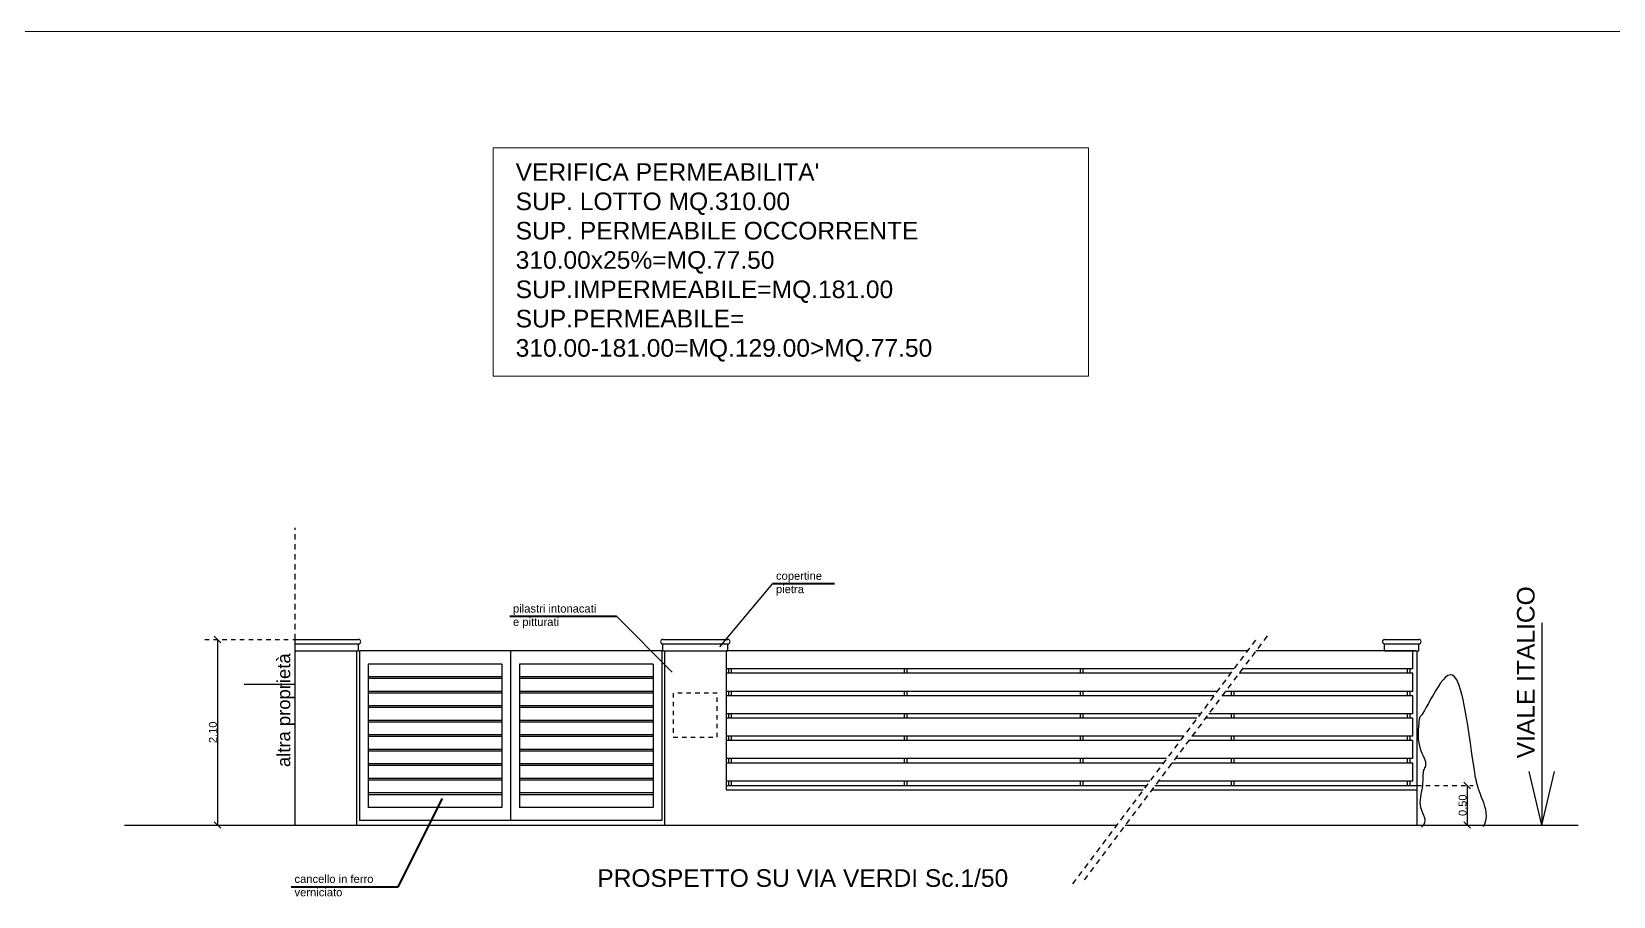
# Model space of a CAD drawing. Header units: millimetres. Extents: x 2002 to 2114, y 811 to 859.
# Drawn here: x 2057.75 to 2093.72, y 838.94 to 858.6 of the extents above; entities that cross this region are included whole.
import ezdxf

# ---------------------------------------------------------------- set-up
doc = ezdxf.new("R2010")
doc.units = ezdxf.units.MM
doc.header["$LTSCALE"] = 0.04
doc.linetypes.add('NASCOSTA2', pattern=[4.7625, 3.175, -1.5875])
doc.linetypes.add('PKTLI', pattern=[0.7, 0.2, -0.5])
for name, color, linetype in [('0-2', 1, 'Continuous'), ('0.13', 1, 'Continuous'), ('0.3', 1, 'Continuous'), ('ASSI-PIL', 6, 'Continuous'), ('Layer1', 137, 'Continuous'), ('Quote', 4, 'Continuous')]:
    doc.layers.add(name, color=color, linetype=linetype)
doc.layers.add('0.4', color=1, linetype='Continuous', lineweight=40)
doc.layers.add('0_Num_Penna__10', color=1, linetype='Continuous', lineweight=13)
doc.styles.get("Standard").update_dxf_attribs({"font": 'arial.ttf'})
doc.dimstyles.new('piee', dxfattribs={"dimtxt": 0.18, "dimasz": 0.15, "dimexe": 1.25, "dimexo": 0.625, "dimgap": 0.01, "dimtad": 1, "dimzin": 1, "dimtxsty": 'Standard', "dimblk": 'OBLIQUE', "dimcen": 2.5, "dimse1": 1, "dimse2": 1, "dimadec": 0, "dimazin": 0, "dimtfac": 1, "dimtmove": 0, "dimatfit": 3, "dimldrblk": 'OBLIQUE', "dimfxl": 1, "dimarcsym": 0})

# ---------------------------------------------------------------- blocks, each defined once
blk = doc.blocks.new('_Oblique')
at = {"color": 0, "linetype": 'ByBlock', "lineweight": -2}
blk.add_line((-0.5, -0.5), (0.5, 0.5), dxfattribs=at)
blk = doc.blocks.new('*D2201')
at = {"layer": '0.3', "color": 0, "lineweight": -2}
blk.add_line((2090.398, 841.458), (2090.398, 840.558), dxfattribs=at)
at = {"layer": 'Defpoints', "color": 0}
for p in [(2089.261, 841.458), (2087.761, 840.558), (2090.398, 840.558)]:
    blk.add_point(p, dxfattribs=at)
at = {"layer": '0.3', "color": 0, "lineweight": -2, "xscale": 0.15, "yscale": 0.15, "zscale": 0.15}
for p, rotation in [((2090.398, 841.458), 90), ((2090.398, 840.558), 270)]:
    blk.add_blockref('_Oblique', p, dxfattribs=dict(at, rotation=rotation))
at = {"layer": '0.3', "color": 0, "insert": (2090.296, 841.008), "char_height": 0.18, "attachment_point": 5, "rotation": 90}
blk.add_mtext('0.50', dxfattribs=at)
blk = doc.blocks.new('*D2202')
at = {"layer": '0.3', "color": 0, "lineweight": -2}
blk.add_line((2061.976, 844.775), (2061.976, 840.558), dxfattribs=at)
at = {"layer": 'Defpoints', "color": 0}
for p in [(2060.295, 844.775), (2060.289, 840.558), (2061.976, 840.558)]:
    blk.add_point(p, dxfattribs=at)
at = {"layer": '0.3', "color": 0, "lineweight": -2, "xscale": 0.15, "yscale": 0.15, "zscale": 0.15}
for p, rotation in [((2061.976, 844.775), 90), ((2061.976, 840.558), 270)]:
    blk.add_blockref('_Oblique', p, dxfattribs=dict(at, rotation=rotation))
at = {"layer": '0.3', "color": 0, "insert": (2061.874, 842.666), "char_height": 0.18, "attachment_point": 5, "rotation": 90}
blk.add_mtext('2.10', dxfattribs=at)

msp = doc.modelspace()

# ---------------------------------------------------------------- linework, layer by layer
for p, q in [((2059.867, 840.558), (2082.43, 840.558)), ((2082.623, 840.558), (2092.927, 840.558))]:
    msp.add_line(p, q)
at = {"layer": '0-2'}
for p, q in [((2065.205, 844.518), (2065.205, 840.658)), ((2072.085, 844.518), (2065.205, 844.518)), ((2068.645, 844.518), (2068.645, 840.658)), ((2072.085, 844.518), (2072.085, 840.658)), ((2085.402, 844.518), (2073.545, 844.518)), ((2089.221, 844.518), (2085.596, 844.518)), ((2065.405, 844.218), (2065.405, 840.958)), ((2068.445, 844.218), (2065.405, 844.218)), ((2068.445, 844.218), (2068.445, 840.958)), ((2071.885, 844.218), (2068.845, 844.218)), ((2068.845, 844.218), (2068.845, 840.958)), ((2071.885, 844.218), (2071.885, 840.958)), ((2085.094, 844.108), (2073.545, 844.108)), ((2085.019, 844.008), (2073.545, 844.008)), ((2089.161, 844.008), (2085.213, 844.008)), ((2089.161, 844.108), (2085.288, 844.108)), ((2084.712, 843.598), (2073.545, 843.598)), ((2089.161, 843.598), (2084.905, 843.598)), ((2084.637, 843.498), (2073.545, 843.498)), ((2089.161, 843.498), (2084.83, 843.498)), ((2084.329, 843.088), (2073.545, 843.088)), ((2084.254, 842.988), (2073.545, 842.988)), ((2089.161, 842.988), (2084.447, 842.988)), ((2089.161, 843.088), (2084.522, 843.088)), ((2083.946, 842.578), (2073.545, 842.578)), ((2083.871, 842.478), (2073.545, 842.478)), ((2089.161, 842.478), (2084.064, 842.478)), ((2089.161, 842.578), (2084.14, 842.578)), ((2083.563, 842.068), (2073.545, 842.068)), ((2083.488, 841.968), (2073.545, 841.968)), ((2089.161, 841.968), (2083.682, 841.968)), ((2089.161, 842.068), (2083.757, 842.068)), ((2083.18, 841.558), (2073.545, 841.558)), ((2089.161, 841.558), (2083.374, 841.558)), ((2068.445, 840.958), (2065.405, 840.958)), ((2071.885, 840.958), (2068.845, 840.958)), ((2072.085, 840.658), (2065.205, 840.658))]:
    msp.add_line(p, q, dxfattribs=at)
at = {"layer": '0.13'}
for p, q in [((2073.403, 844.607), (2074.607, 846.054)), ((2063.745, 844.778), (2065.185, 844.778)), ((2063.745, 844.678), (2065.185, 844.678)), ((2065.185, 844.518), (2065.185, 844.678)), ((2072.105, 844.778), (2073.585, 844.778)), ((2072.105, 844.678), (2073.585, 844.678)), ((2072.105, 844.518), (2072.105, 844.678)), ((2073.585, 844.518), (2073.585, 844.678)), ((2088.521, 844.778), (2089.301, 844.778)), ((2088.521, 844.678), (2089.301, 844.678)), ((2088.521, 844.518), (2088.521, 844.678)), ((2089.301, 844.518), (2089.301, 844.678)), ((2063.745, 844.518), (2065.185, 844.518)), ((2072.105, 844.518), (2073.585, 844.518)), ((2088.521, 844.518), (2089.301, 844.518)), ((2088.561, 844.518), (2089.261, 844.518))]:
    msp.add_line(p, q, dxfattribs=at)
at = {"layer": '0.13', "linetype": 'PKTLI'}
for p, q in [((2072.345, 843.558), (2072.345, 842.558)), ((2073.345, 843.558), (2072.345, 843.558)), ((2073.345, 842.558), (2073.345, 843.558)), ((2072.345, 842.558), (2073.345, 842.558))]:
    msp.add_line(p, q, dxfattribs=at)
at = {"layer": '0.13'}
for centre, start, end in [((2065.185, 844.728), 270, 90), ((2072.105, 844.728), 90, 270), ((2073.585, 844.728), 270, 90), ((2088.521, 844.728), 90, 270), ((2089.301, 844.728), 270, 90)]:
    msp.add_arc(centre, 0.05, start, end, dxfattribs=at)
at = {"layer": '0.3', "linetype": 'NASCOSTA2'}
for p, q in [((2063.745, 844.778), (2063.745, 847.314)), ((2085.588, 844.765), (2081.388, 839.17)), ((2085.852, 844.859), (2081.652, 839.263))]:
    msp.add_line(p, q, dxfattribs=at)
at = {"layer": '0.3'}
for p, q in [((2072.317, 844.033), (2071.055, 845.309)), ((2063.745, 840.558), (2063.745, 844.778)), ((2065.145, 840.558), (2065.145, 844.518)), ((2072.145, 844.518), (2072.145, 840.558)), ((2073.545, 844.518), (2073.545, 841.358)), ((2089.161, 844.108), (2089.161, 844.518)), ((2089.261, 840.558), (2089.261, 844.518)), ((2073.605, 844.008), (2073.605, 844.108)), ((2073.665, 844.008), (2073.665, 844.108)), ((2077.605, 844.008), (2077.605, 844.108)), ((2077.665, 844.008), (2077.665, 844.108)), ((2081.605, 844.008), (2081.605, 844.108)), ((2081.665, 844.008), (2081.665, 844.108)), ((2089.041, 844.008), (2089.041, 844.108)), ((2089.101, 844.008), (2089.101, 844.108)), ((2089.161, 843.598), (2089.161, 844.008)), ((2062.587, 843.758), (2063.745, 843.758)), ((2073.605, 843.498), (2073.605, 843.598)), ((2073.665, 843.498), (2073.665, 843.598)), ((2077.605, 843.498), (2077.605, 843.598)), ((2077.665, 843.498), (2077.665, 843.598)), ((2081.605, 843.498), (2081.605, 843.598)), ((2081.665, 843.498), (2081.665, 843.598)), ((2085.041, 843.498), (2085.041, 843.598)), ((2085.101, 843.498), (2085.101, 843.598)), ((2089.041, 843.498), (2089.041, 843.598)), ((2089.101, 843.498), (2089.101, 843.598)), ((2089.161, 843.088), (2089.161, 843.498)), ((2073.605, 842.988), (2073.605, 843.088)), ((2073.665, 842.988), (2073.665, 843.088)), ((2077.605, 842.988), (2077.605, 843.088)), ((2077.665, 842.988), (2077.665, 843.088)), ((2081.605, 842.988), (2081.605, 843.088)), ((2081.665, 842.988), (2081.665, 843.088)), ((2085.041, 842.988), (2085.041, 843.088)), ((2085.101, 842.988), (2085.101, 843.088)), ((2089.041, 842.988), (2089.041, 843.088)), ((2089.101, 842.988), (2089.101, 843.088)), ((2089.161, 842.578), (2089.161, 842.988)), ((2073.605, 842.478), (2073.605, 842.578)), ((2073.665, 842.478), (2073.665, 842.578)), ((2077.605, 842.478), (2077.605, 842.578)), ((2077.665, 842.478), (2077.665, 842.578)), ((2081.605, 842.478), (2081.605, 842.578)), ((2081.665, 842.478), (2081.665, 842.578)), ((2085.041, 842.478), (2085.041, 842.578)), ((2085.101, 842.478), (2085.101, 842.578)), ((2089.041, 842.478), (2089.041, 842.578)), ((2089.101, 842.478), (2089.101, 842.578)), ((2089.161, 842.068), (2089.161, 842.478)), ((2073.605, 841.968), (2073.605, 842.068)), ((2073.665, 841.968), (2073.665, 842.068)), ((2077.605, 841.968), (2077.605, 842.068)), ((2077.665, 841.968), (2077.665, 842.068)), ((2081.605, 841.968), (2081.605, 842.068)), ((2081.665, 841.968), (2081.665, 842.068)), ((2085.041, 841.968), (2085.041, 842.068)), ((2085.101, 841.968), (2085.101, 842.068)), ((2089.041, 841.968), (2089.041, 842.068)), ((2089.101, 841.968), (2089.101, 842.068)), ((2089.161, 841.558), (2089.161, 841.968)), ((2073.545, 841.458), (2083.105, 841.458)), ((2073.605, 841.458), (2073.605, 841.558)), ((2073.665, 841.458), (2073.665, 841.558)), ((2077.605, 841.458), (2077.605, 841.558)), ((2077.665, 841.458), (2077.665, 841.558)), ((2081.605, 841.458), (2081.605, 841.558)), ((2081.665, 841.458), (2081.665, 841.558)), ((2083.299, 841.458), (2089.261, 841.458)), ((2085.041, 841.458), (2085.041, 841.558)), ((2085.101, 841.458), (2085.101, 841.558)), ((2089.041, 841.458), (2089.041, 841.558)), ((2089.101, 841.458), (2089.101, 841.558)), ((2073.545, 841.358), (2083.03, 841.358)), ((2083.224, 841.358), (2089.261, 841.358))]:
    msp.add_line(p, q, dxfattribs=at)
at = {"layer": '0.3', "linetype": 'PKTLI'}
for p, q in [((2061.688, 844.778), (2063.745, 844.778)), ((2089.261, 841.458), (2090.538, 841.458))]:
    msp.add_line(p, q, dxfattribs=at)
at = {"layer": '0.3'}
msp.add_lwpolyline([(2090.773, 840.527), (2090.808, 840.611), (2090.828, 840.691), (2090.835, 840.769), (2090.832, 840.842), (2090.821, 840.912), (2090.804, 840.979), (2090.784, 841.042), (2090.762, 841.101), (2090.741, 841.157), (2090.72, 841.21), (2090.701, 841.261), (2090.683, 841.31), (2090.665, 841.358), (2090.649, 841.405), (2090.634, 841.454), (2090.621, 841.503), (2090.608, 841.554), (2090.596, 841.611), (2090.584, 841.676), (2090.572, 841.752), (2090.558, 841.843), (2090.542, 841.952), (2090.523, 842.082), (2090.501, 842.236), (2090.476, 842.416), (2090.446, 842.616), (2090.413, 842.826), (2090.377, 843.039), (2090.338, 843.247), (2090.297, 843.441), (2090.254, 843.613), (2090.209, 843.754), (2090.162, 843.859), (2090.114, 843.928), (2090.065, 843.965), (2090.014, 843.974), (2089.962, 843.957), (2089.908, 843.918), (2089.853, 843.861), (2089.796, 843.789), (2089.738, 843.704), (2089.68, 843.611), (2089.622, 843.514), (2089.567, 843.417), (2089.516, 843.324), (2089.469, 843.238), (2089.427, 843.164), (2089.393, 843.105), (2089.367, 843.064), (2089.347, 843.038), (2089.333, 843.023), (2089.324, 843.014), (2089.318, 843.007), (2089.314, 842.998), (2089.311, 842.982), (2089.307, 842.956), (2089.302, 842.916), (2089.296, 842.863), (2089.29, 842.8), (2089.285, 842.73), (2089.282, 842.655), (2089.283, 842.577), (2089.287, 842.5), (2089.297, 842.425), (2089.312, 842.356), (2089.331, 842.292), (2089.353, 842.232), (2089.377, 842.178), (2089.4, 842.128), (2089.42, 842.082), (2089.438, 842.041), (2089.449, 842.004), (2089.454, 841.971), (2089.454, 841.94), (2089.449, 841.912), (2089.441, 841.885), (2089.43, 841.858), (2089.419, 841.831), (2089.409, 841.802), (2089.401, 841.77), (2089.395, 841.735), (2089.391, 841.697), (2089.39, 841.656), (2089.388, 841.612), (2089.387, 841.566), (2089.385, 841.518), (2089.381, 841.467), (2089.375, 841.414), (2089.365, 841.36), (2089.355, 841.305), (2089.344, 841.248), (2089.334, 841.191), (2089.327, 841.132), (2089.325, 841.073), (2089.329, 841.014), (2089.341, 840.955), (2089.361, 840.896), (2089.385, 840.837), (2089.409, 840.779), (2089.427, 840.722), (2089.436, 840.666), (2089.431, 840.611), (2089.406, 840.557), (2089.357, 840.506)], dxfattribs=at)
at = {"layer": '0.4'}
for p, q in [((2074.607, 846.054), (2076.012, 846.054)), ((2068.627, 845.309), (2071.055, 845.309)), ((2066.085, 839.149), (2067.092, 841.164)), ((2063.657, 839.149), (2066.085, 839.149))]:
    msp.add_line(p, q, dxfattribs=at)
at = {"layer": '0_Num_Penna__10'}
for p, q in [((2002.034, 858.602), (2114.037, 858.602)), ((2068.25, 850.768), (2068.25, 855.958)), ((2068.25, 855.958), (2081.789, 855.958)), ((2081.789, 850.768), (2081.789, 855.958)), ((2068.25, 850.768), (2081.789, 850.768))]:
    msp.add_line(p, q, dxfattribs=at)
at = {"layer": 'Layer1'}
for p, q in [((2068.445, 843.928), (2065.405, 843.928)), ((2071.885, 843.928), (2068.845, 843.928)), ((2068.445, 843.888), (2065.405, 843.888)), ((2068.445, 843.598), (2065.405, 843.598)), ((2068.445, 843.558), (2065.405, 843.558)), ((2071.885, 843.888), (2068.845, 843.888)), ((2071.885, 843.598), (2068.845, 843.598)), ((2071.885, 843.558), (2068.845, 843.558)), ((2068.445, 843.268), (2065.405, 843.268)), ((2068.445, 843.228), (2065.405, 843.228)), ((2071.885, 843.268), (2068.845, 843.268)), ((2071.885, 843.228), (2068.845, 843.228)), ((2068.445, 842.938), (2065.405, 842.938)), ((2068.445, 842.898), (2065.405, 842.898)), ((2071.885, 842.938), (2068.845, 842.938)), ((2071.885, 842.898), (2068.845, 842.898)), ((2068.445, 842.608), (2065.405, 842.608)), ((2068.445, 842.568), (2065.405, 842.568)), ((2071.885, 842.608), (2068.845, 842.608)), ((2071.885, 842.568), (2068.845, 842.568)), ((2068.445, 842.278), (2065.405, 842.278)), ((2068.445, 842.238), (2065.405, 842.238)), ((2071.885, 842.278), (2068.845, 842.278)), ((2071.885, 842.238), (2068.845, 842.238)), ((2068.445, 841.948), (2065.405, 841.948)), ((2068.445, 841.908), (2065.405, 841.908)), ((2071.885, 841.948), (2068.845, 841.948)), ((2071.885, 841.908), (2068.845, 841.908)), ((2068.445, 841.618), (2065.405, 841.618)), ((2068.445, 841.578), (2065.405, 841.578)), ((2071.885, 841.618), (2068.845, 841.618)), ((2071.885, 841.578), (2068.845, 841.578)), ((2068.445, 841.288), (2065.405, 841.288)), ((2068.445, 841.248), (2065.405, 841.248)), ((2071.885, 841.288), (2068.845, 841.288)), ((2071.885, 841.248), (2068.845, 841.248))]:
    msp.add_line(p, q, dxfattribs=at)
at = {"layer": 'Quote'}
for p, q in [((2092.096, 845.155), (2092.096, 840.558)), ((2092.096, 840.558), (2091.808, 841.775)), ((2092.096, 840.558), (2092.384, 841.775))]:
    msp.add_line(p, q, dxfattribs=at)

# ---------------------------------------------------------------- texts
at = {"layer": '0_Num_Penna__10'}
msp.add_text('altra proprietà', height=0.3, rotation=90, dxfattribs=at).set_placement((2063.633, 841.876))
at = {"layer": 'ASSI-PIL', "attachment_point": 1}
for s, insert, char_height, width in [("VERIFICA PERMEABILITA'\\PSUP. LOTTO MQ.310.00\\PSUP. PERMEABILE OCCORRENTE 310.00x25%=MQ.77.50\\PSUP.IMPERMEABILE=MQ.181.00\\PSUP.PERMEABILE=\\P310.00-181.00=MQ.129.00>MQ.77.50 ", (2068.759, 855.609), 0.4, 13.9537), ('\\pxt3;copertine pietra', (2074.68, 846.317), 0.182, 0.60528), ('\\pxt3;pilastri intonacati e pitturati', (2068.699, 845.572), 0.182, 2.02749), ('\\pxt3;cancello in ferro verniciato', (2063.73, 839.423), 0.182, 2.61758)]:
    msp.add_mtext(s, dxfattribs=dict(at, insert=insert, char_height=char_height, width=width))
at = {"layer": 'ASSI-PIL', "insert": (2091.532, 842.075), "char_height": 0.4, "attachment_point": 1, "rotation": 90}
msp.add_mtext_dynamic_manual_height_columns('VIALE ITALICO', width=8.5911, gutter_width=1, heights=[0], dxfattribs=at)
at = {"layer": 'ASSI-PIL', "insert": (2070.615, 839.552), "char_height": 0.4, "attachment_point": 1}
msp.add_mtext_dynamic_manual_height_columns('PROSPETTO SU VIA VERDI Sc.1/50', width=11.67412, gutter_width=1, heights=[0], dxfattribs=at)

# ---------------------------------------------------------------- dimensions: what is measured, and where the dimension line sits
at = {"layer": '0.3'}
for base, p1, p2, text, picture, middle in [((2061.976, 840.558), (2060.295, 844.775), (2060.289, 840.558), '2.10', '*D2202', (2061.874, 842.666)), ((2090.398, 840.558), (2089.261, 841.458), (2087.761, 840.558), '0.50', '*D2201', (2090.296, 841.008))]:
    dim = msp.add_linear_dim(base=base, p1=p1, p2=p2, angle=90, text=text, dimstyle='piee', dxfattribs=at)
    dim.commit()
    dim.dimension.update_dxf_attribs({"geometry": picture, "text_midpoint": middle})

doc.saveas('drawing.dxf')
